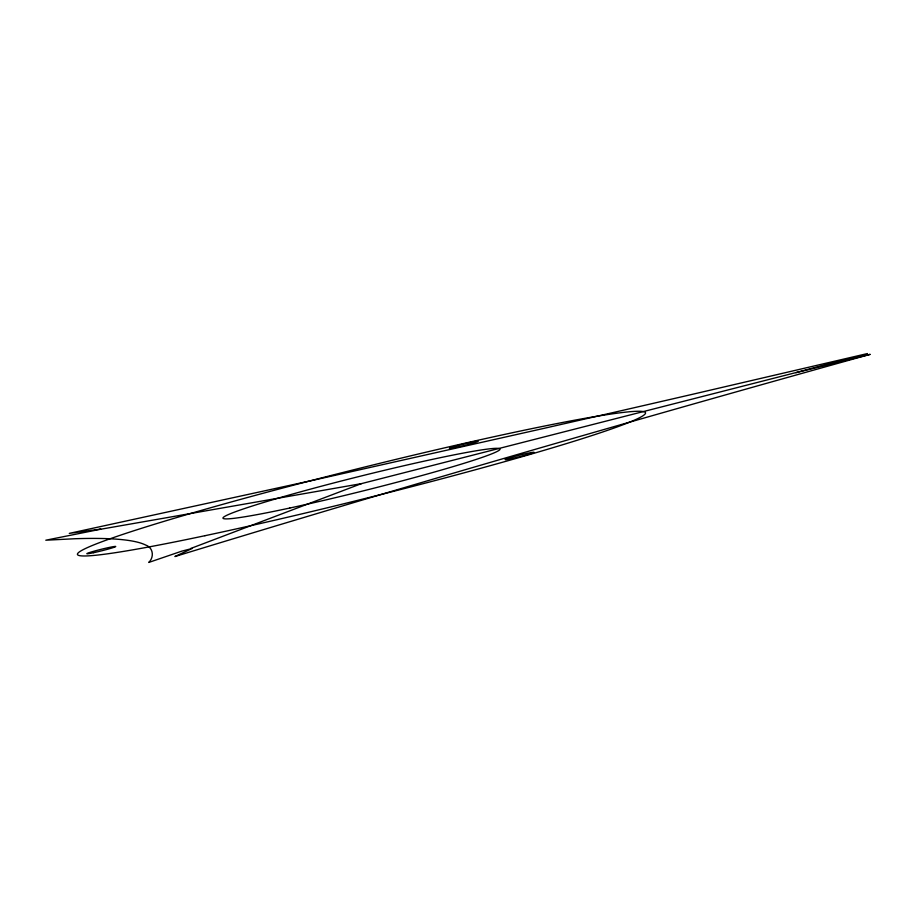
<?xml version="1.0" encoding="UTF-8"?>
<svg xmlns="http://www.w3.org/2000/svg" width="916" height="916" viewBox="0 0 916 916"><rect width="100%" height="100%" fill="white"/><g stroke="black" fill="none" stroke-linecap="round" stroke-linejoin="round"><path stroke-width="1.37" d="M99.924 529.379L100.737 529.07L69.284 533.387L312.562 480.385L543.566 428.448A3147.101 164.708 -14 0 0 693.527 394.063L867.486 353.553L795.832 372.629L797.138 372.388L870.2 354.355C637.639 418.978 405.719 485.927 174.91 556.55L192.12 548.478L181.689 551.18L148.747 562.447C154.392 557.157 153.338 547.505 145.541 544.986A2531.183 132.477 -14 0 0 75.204 538.722L45.8 540.211L99.924 529.379L361.465 483.625L795.844 372.606M190.585 548.547L361.465 483.625M289.811 508.025A142.816 7.477 -14 0 0 500.022 449.332A142.816 7.477 -14 0 0 294.563 493.506A142.816 7.477 -14 0 0 289.811 508.025M204.932 535.711A292.754 15.32 -14 0 0 645.036 414.066A292.754 15.32 -14 0 0 234.427 501.086A292.754 15.32 -14 0 0 204.932 535.711M511.952 458.538A14.999 0.79 -14 0 0 534.017 452.378A14.999 0.79 -14 0 0 512.445 457.015A14.999 0.79 -14 0 0 511.952 458.538M456.214 447.34A14.999 0.79 -14 0 0 478.289 441.168A14.999 0.79 -14 0 0 456.718 445.817A14.999 0.79 -14 0 0 456.214 447.34M93.661 552.68A14.999 0.79 -14 0 0 115.737 546.52A14.999 0.79 -14 0 0 94.165 551.157A14.999 0.79 -14 0 0 93.661 552.68"/></g></svg>
